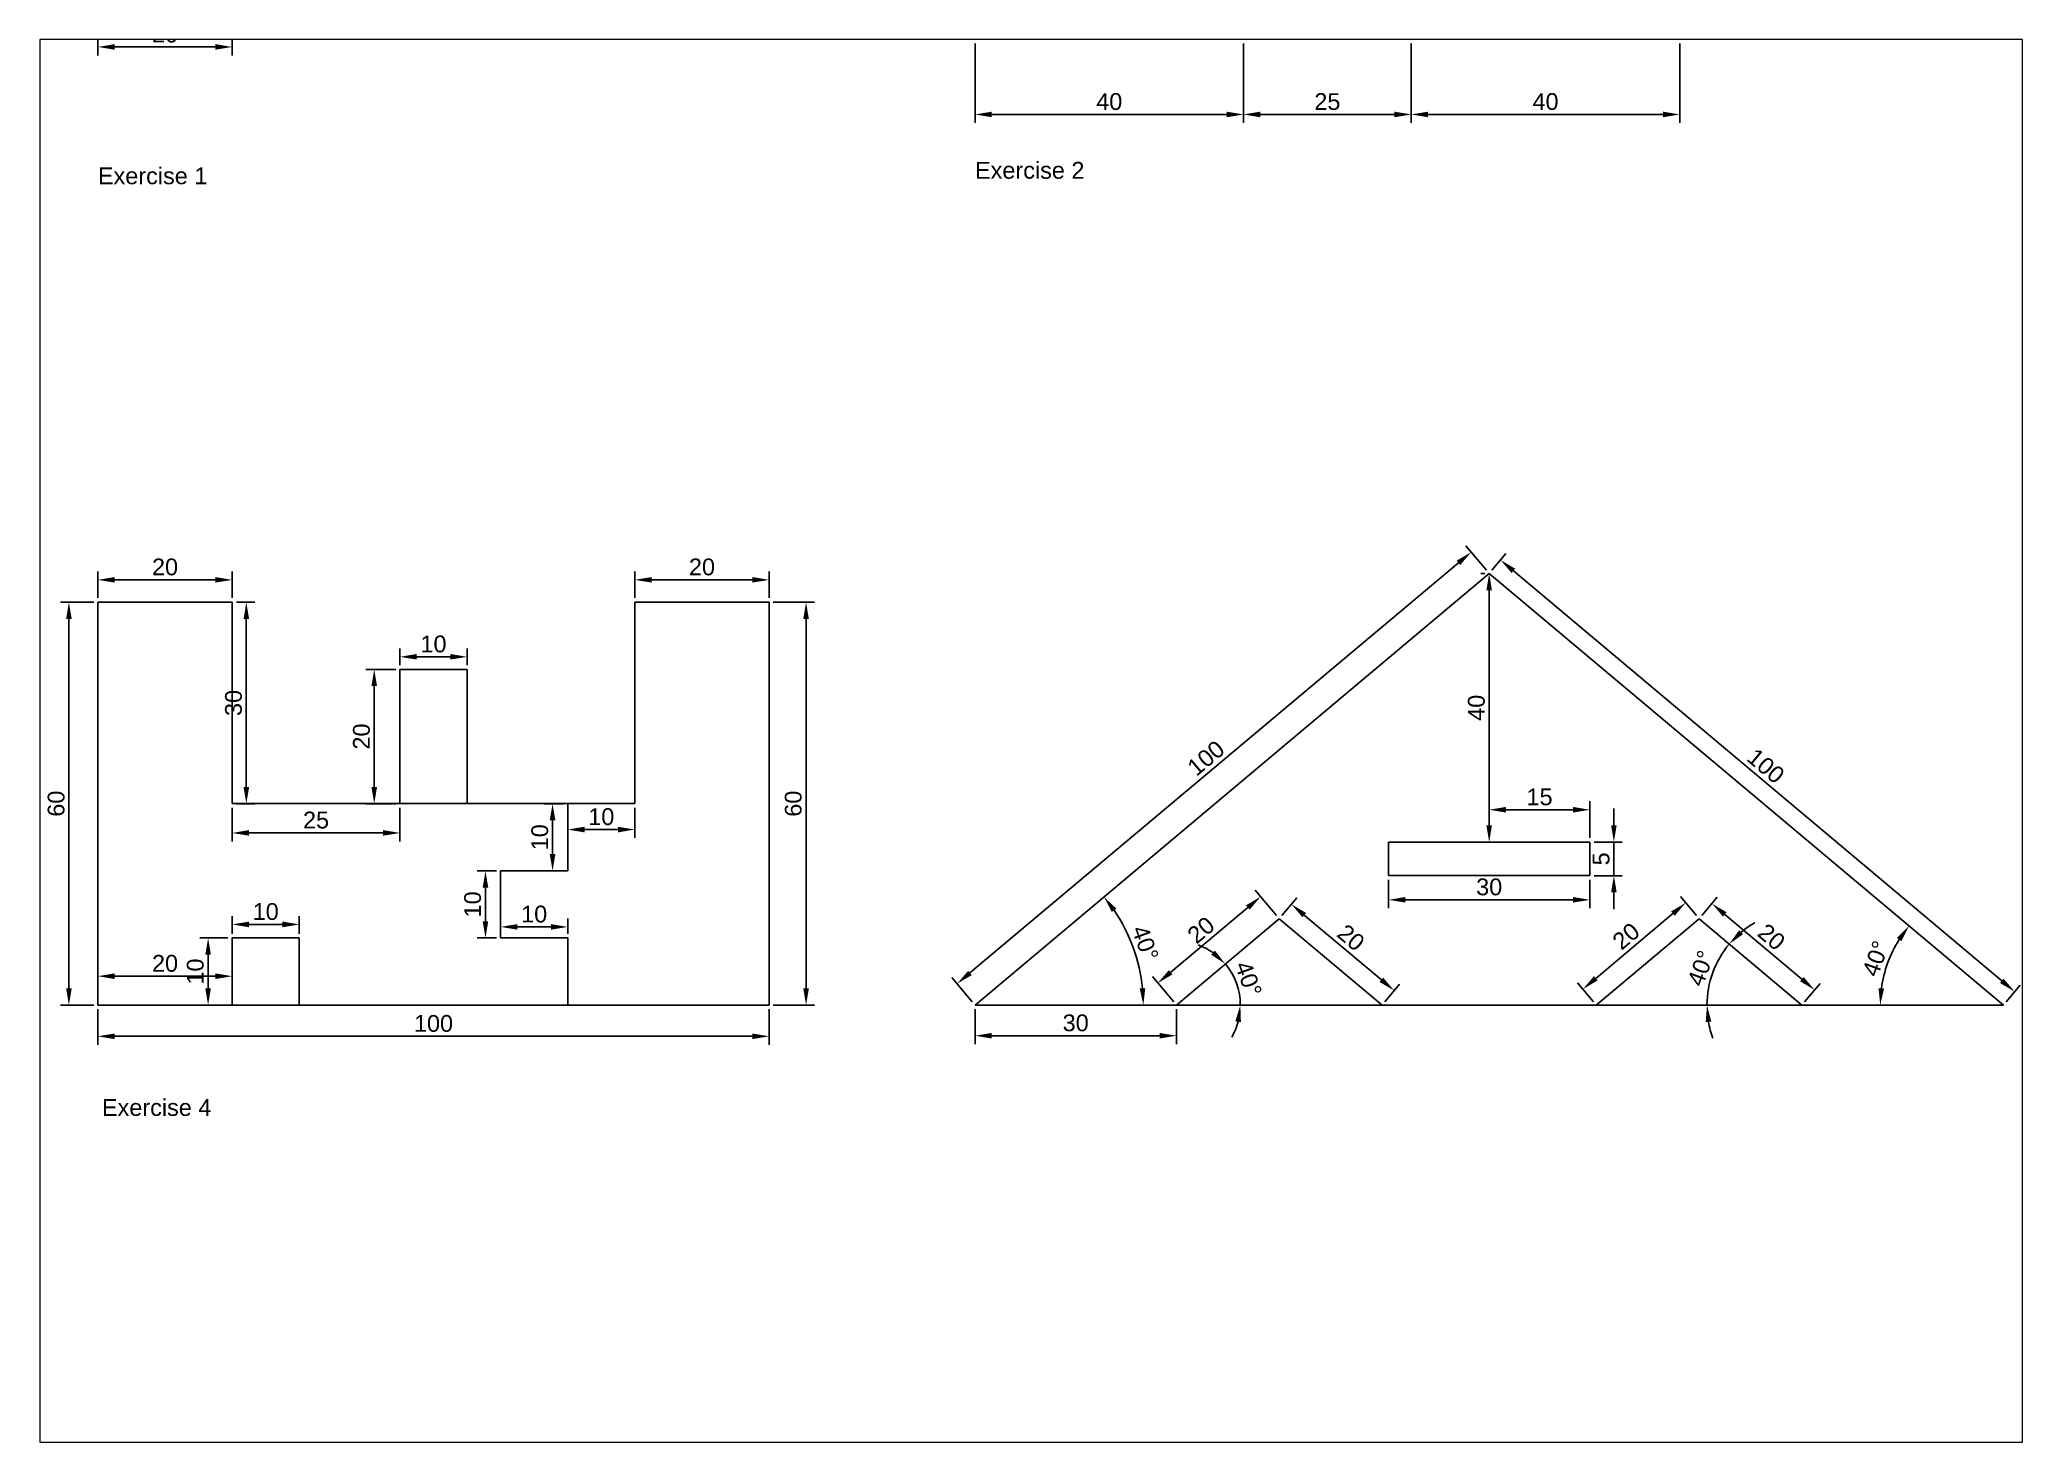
# Paper-space layout 'Layout3' of a CAD drawing. Header units: millimetres. Extents: x 30 to 267, y 21 to 189.
# The model-space entities are those that its viewports show. They can reach past a viewport. Long polylines and large blocks are cut down to what shows.
import ezdxf

# ---------------------------------------------------------------- set-up
doc = ezdxf.new("R2010")
doc.units = ezdxf.units.MM
doc.styles.get("Standard").update_dxf_attribs({"font": 'arial.ttf'})
doc.dimstyles.new('ISO-25', dxfattribs={"dimtxt": 2.5, "dimasz": 2.5, "dimexe": 1.25, "dimexo": 0.625, "dimtad": 1, "dimtxsty": 'Standard', "dimcen": 2.5, "dimadec": 0, "dimazin": 0, "dimtfac": 1, "dimtmove": 0, "dimatfit": 3, "dimfxl": 1, "dimarcsym": 0})

# ---------------------------------------------------------------- blocks, each defined once
blk = doc.blocks.new('*D90')
at = {"color": 0, "lineweight": -2, "transparency": 16777216}
for p, q in [((2616.79, 2034.17), (2616.79, 2022.59)), ((2636.79, 2034.17), (2636.79, 2022.59)), ((2619.29, 2023.84), (2634.29, 2023.84))]:
    blk.add_line(p, q, dxfattribs=at)
at = {"color": 0, "transparency": 16777216}
for points in [[(2619.29, 2024.26), (2619.29, 2023.43), (2616.79, 2023.84)], [(2634.29, 2024.26), (2634.29, 2023.43), (2636.79, 2023.84)]]:
    blk.add_solid(points, dxfattribs=at)
at = {"layer": 'Defpoints', "color": 0, "transparency": 16777216}
for p in [(2616.79, 2034.79), (2636.79, 2034.79), (2636.79, 2023.84)]:
    blk.add_point(p, dxfattribs=at)
at = {"color": 0, "transparency": 16777216, "insert": (2626.79, 2025.74), "char_height": 2.5, "attachment_point": 5}
blk.add_mtext('20', dxfattribs=at)
blk = doc.blocks.new('*D94')
at = {"color": 0, "lineweight": -2, "transparency": 16777216}
for p, q in [((2786.85, 2049.98), (2781.86, 2049.98)), ((2783.11, 2047.48), (2783.11, 2027.48)), ((2786.85, 2024.98), (2781.86, 2024.98))]:
    blk.add_line(p, q, dxfattribs=at)
at = {"color": 0, "transparency": 16777216}
for points in [[(2782.69, 2047.48), (2783.53, 2047.48), (2783.11, 2049.98)], [(2782.69, 2027.48), (2783.53, 2027.48), (2783.11, 2024.98)]]:
    blk.add_solid(points, dxfattribs=at)
at = {"layer": 'Defpoints', "color": 0, "transparency": 16777216}
for p in [(2787.47, 2049.98), (2783.11, 2024.98), (2787.47, 2024.98)]:
    blk.add_point(p, dxfattribs=at)
at = {"color": 0, "transparency": 16777216, "insert": (2781.21, 2037.48), "char_height": 2.5, "attachment_point": 5, "rotation": 90}
blk.add_mtext('25', dxfattribs=at)
blk = doc.blocks.new('*D95')
at = {"color": 0, "lineweight": -2, "transparency": 16777216}
for p, q in [((2747.47, 2024.35), (2747.47, 2012.54)), ((2787.47, 2024.35), (2787.47, 2012.54)), ((2784.97, 2013.79), (2749.97, 2013.79))]:
    blk.add_line(p, q, dxfattribs=at)
at = {"color": 0, "transparency": 16777216}
for points in [[(2749.97, 2014.2), (2749.97, 2013.37), (2747.47, 2013.79)], [(2784.97, 2014.2), (2784.97, 2013.37), (2787.47, 2013.79)]]:
    blk.add_solid(points, dxfattribs=at)
at = {"layer": 'Defpoints', "color": 0, "transparency": 16777216}
for p in [(2747.47, 2024.98), (2787.47, 2024.98), (2747.47, 2013.79)]:
    blk.add_point(p, dxfattribs=at)
at = {"color": 0, "transparency": 16777216, "insert": (2767.47, 2015.69), "char_height": 2.5, "attachment_point": 5}
blk.add_mtext('40', dxfattribs=at)
blk = doc.blocks.new('*D96')
at = {"color": 0, "lineweight": -2, "transparency": 16777216}
for p, q in [((2811.85, 2084.98), (2803.82, 2084.98)), ((2805.07, 2027.48), (2805.07, 2082.48)), ((2811.85, 2024.98), (2803.82, 2024.98))]:
    blk.add_line(p, q, dxfattribs=at)
at = {"color": 0, "transparency": 16777216}
for points in [[(2804.65, 2082.48), (2805.48, 2082.48), (2805.07, 2084.98)], [(2804.65, 2027.48), (2805.48, 2027.48), (2805.07, 2024.98)]]:
    blk.add_solid(points, dxfattribs=at)
at = {"layer": 'Defpoints', "color": 0, "transparency": 16777216}
for p in [(2805.07, 2084.98), (2812.47, 2084.98), (2812.47, 2024.98)]:
    blk.add_point(p, dxfattribs=at)
at = {"color": 0, "transparency": 16777216, "insert": (2803.16, 2054.98), "char_height": 2.5, "attachment_point": 5, "rotation": 90}
blk.add_mtext('60', dxfattribs=at)
blk = doc.blocks.new('*D97')
at = {"color": 0, "lineweight": -2, "transparency": 16777216}
for p, q in [((2812.47, 2024.35), (2812.47, 2012.54)), ((2852.47, 2024.35), (2852.47, 2012.54)), ((2814.97, 2013.79), (2849.97, 2013.79))]:
    blk.add_line(p, q, dxfattribs=at)
at = {"color": 0, "transparency": 16777216}
for points in [[(2814.97, 2014.2), (2814.97, 2013.37), (2812.47, 2013.79)], [(2849.97, 2014.2), (2849.97, 2013.37), (2852.47, 2013.79)]]:
    blk.add_solid(points, dxfattribs=at)
at = {"layer": 'Defpoints', "color": 0, "transparency": 16777216}
for p in [(2812.47, 2024.98), (2852.47, 2024.98), (2852.47, 2013.79)]:
    blk.add_point(p, dxfattribs=at)
at = {"color": 0, "transparency": 16777216, "insert": (2832.47, 2015.69), "char_height": 2.5, "attachment_point": 5}
blk.add_mtext('40', dxfattribs=at)
blk = doc.blocks.new('*D98')
at = {"color": 0, "lineweight": -2, "transparency": 16777216}
for p, q in [((2787.47, 2024.35), (2787.47, 2012.54)), ((2812.47, 2024.35), (2812.47, 2012.54)), ((2789.97, 2013.79), (2809.97, 2013.79))]:
    blk.add_line(p, q, dxfattribs=at)
at = {"color": 0, "transparency": 16777216}
for points in [[(2789.97, 2014.2), (2789.97, 2013.37), (2787.47, 2013.79)], [(2809.97, 2014.2), (2809.97, 2013.37), (2812.47, 2013.79)]]:
    blk.add_solid(points, dxfattribs=at)
at = {"layer": 'Defpoints', "color": 0, "transparency": 16777216}
for p in [(2787.47, 2024.98), (2812.47, 2024.98), (2812.47, 2013.79)]:
    blk.add_point(p, dxfattribs=at)
at = {"color": 0, "transparency": 16777216, "insert": (2799.97, 2015.69), "char_height": 2.5, "attachment_point": 5}
blk.add_mtext('25', dxfattribs=at)
blk = doc.blocks.new('*D71')
at = {"color": 0, "lineweight": -2, "transparency": 16777216}
for p, q in [((2853.1, 2104.98), (2859.55, 2104.98)), ((2858.3, 2027.48), (2858.3, 2102.48)), ((2853.1, 2024.98), (2859.55, 2024.98))]:
    blk.add_line(p, q, dxfattribs=at)
at = {"color": 0, "transparency": 16777216}
for points in [[(2857.88, 2102.48), (2858.72, 2102.48), (2858.3, 2104.98)], [(2857.88, 2027.48), (2858.72, 2027.48), (2858.3, 2024.98)]]:
    blk.add_solid(points, dxfattribs=at)
at = {"layer": 'Defpoints', "color": 0, "transparency": 16777216}
for p in [(2852.47, 2104.98), (2858.3, 2104.98), (2852.47, 2024.98)]:
    blk.add_point(p, dxfattribs=at)
at = {"color": 0, "transparency": 16777216, "insert": (2856.4, 2064.98), "char_height": 2.5, "attachment_point": 5, "rotation": 90}
blk.add_mtext('80', dxfattribs=at)
blk = doc.blocks.new('*D99')
at = {"color": 0, "lineweight": -2, "transparency": 16777216}
for p, q in [((2616.79, 1941.78), (2616.79, 1945.73)), ((2619.29, 1944.48), (2634.29, 1944.48)), ((2636.79, 1941.78), (2636.79, 1945.73))]:
    blk.add_line(p, q, dxfattribs=at)
at = {"color": 0, "transparency": 16777216}
for points in [[(2619.29, 1944.9), (2619.29, 1944.07), (2616.79, 1944.48)], [(2634.29, 1944.9), (2634.29, 1944.07), (2636.79, 1944.48)]]:
    blk.add_solid(points, dxfattribs=at)
at = {"layer": 'Defpoints', "color": 0, "transparency": 16777216}
for p in [(2636.79, 1944.48), (2616.79, 1941.15), (2636.79, 1941.15)]:
    blk.add_point(p, dxfattribs=at)
at = {"color": 0, "transparency": 16777216, "insert": (2626.79, 1946.39), "char_height": 2.5, "attachment_point": 5}
blk.add_mtext('20', dxfattribs=at)
blk = doc.blocks.new('*D100')
at = {"color": 0, "lineweight": -2, "transparency": 16777216}
for p, q in [((2616.17, 1941.15), (2611.22, 1941.15)), ((2612.47, 1883.65), (2612.47, 1938.65)), ((2616.17, 1881.15), (2611.22, 1881.15))]:
    blk.add_line(p, q, dxfattribs=at)
at = {"color": 0, "transparency": 16777216}
for points in [[(2612.05, 1938.65), (2612.89, 1938.65), (2612.47, 1941.15)], [(2612.05, 1883.65), (2612.89, 1883.65), (2612.47, 1881.15)]]:
    blk.add_solid(points, dxfattribs=at)
at = {"layer": 'Defpoints', "color": 0, "transparency": 16777216}
for p in [(2612.47, 1941.15), (2616.79, 1941.15), (2616.79, 1881.15)]:
    blk.add_point(p, dxfattribs=at)
at = {"color": 0, "transparency": 16777216, "insert": (2610.57, 1911.15), "char_height": 2.5, "attachment_point": 5, "rotation": 90}
blk.add_mtext('60', dxfattribs=at)
blk = doc.blocks.new('*D101')
at = {"color": 0, "lineweight": -2, "transparency": 16777216}
for p, q in [((2637.42, 1941.15), (2640.15, 1941.15)), ((2638.9, 1938.65), (2638.9, 1913.65)), ((2637.42, 1911.15), (2640.15, 1911.15))]:
    blk.add_line(p, q, dxfattribs=at)
at = {"color": 0, "transparency": 16777216}
for points in [[(2638.49, 1938.65), (2639.32, 1938.65), (2638.9, 1941.15)], [(2638.49, 1913.65), (2639.32, 1913.65), (2638.9, 1911.15)]]:
    blk.add_solid(points, dxfattribs=at)
at = {"layer": 'Defpoints', "color": 0, "transparency": 16777216}
for p in [(2636.79, 1941.15), (2636.79, 1911.15), (2638.9, 1911.15)]:
    blk.add_point(p, dxfattribs=at)
at = {"color": 0, "transparency": 16777216, "insert": (2637, 1926.15), "char_height": 2.5, "attachment_point": 5, "rotation": 90}
blk.add_mtext('30', dxfattribs=at)
blk = doc.blocks.new('*D102')
at = {"color": 0, "lineweight": -2, "transparency": 16777216}
for p, q in [((2616.79, 1880.53), (2616.79, 1875.26)), ((2716.79, 1880.53), (2716.79, 1875.26)), ((2619.29, 1876.51), (2714.29, 1876.51))]:
    blk.add_line(p, q, dxfattribs=at)
at = {"color": 0, "transparency": 16777216}
for points in [[(2619.29, 1876.93), (2619.29, 1876.09), (2616.79, 1876.51)], [(2714.29, 1876.93), (2714.29, 1876.09), (2716.79, 1876.51)]]:
    blk.add_solid(points, dxfattribs=at)
at = {"layer": 'Defpoints', "color": 0, "transparency": 16777216}
for p in [(2616.79, 1881.15), (2716.79, 1881.15), (2716.79, 1876.51)]:
    blk.add_point(p, dxfattribs=at)
at = {"color": 0, "transparency": 16777216, "insert": (2666.79, 1878.41), "char_height": 2.5, "attachment_point": 5}
blk.add_mtext('100', dxfattribs=at)
blk = doc.blocks.new('*D103')
at = {"color": 0, "lineweight": -2, "transparency": 16777216}
for p, q in [((2616.79, 1881.78), (2616.79, 1886.71)), ((2619.29, 1885.46), (2634.29, 1885.46)), ((2636.79, 1881.78), (2636.79, 1886.71))]:
    blk.add_line(p, q, dxfattribs=at)
at = {"color": 0, "transparency": 16777216}
for points in [[(2619.29, 1885.88), (2619.29, 1885.04), (2616.79, 1885.46)], [(2634.29, 1885.88), (2634.29, 1885.04), (2636.79, 1885.46)]]:
    blk.add_solid(points, dxfattribs=at)
at = {"layer": 'Defpoints', "color": 0, "transparency": 16777216}
for p in [(2636.79, 1885.46), (2616.79, 1881.15), (2636.79, 1881.15)]:
    blk.add_point(p, dxfattribs=at)
at = {"color": 0, "transparency": 16777216, "insert": (2626.79, 1887.36), "char_height": 2.5, "attachment_point": 5}
blk.add_mtext('20', dxfattribs=at)
blk = doc.blocks.new('*D104')
at = {"color": 0, "lineweight": -2, "transparency": 16777216}
for p, q in [((2636.17, 1891.15), (2631.96, 1891.15)), ((2633.21, 1883.65), (2633.21, 1888.65)), ((2636.17, 1881.15), (2631.96, 1881.15))]:
    blk.add_line(p, q, dxfattribs=at)
at = {"color": 0, "transparency": 16777216}
for points in [[(2632.79, 1888.65), (2633.62, 1888.65), (2633.21, 1891.15)], [(2632.79, 1883.65), (2633.62, 1883.65), (2633.21, 1881.15)]]:
    blk.add_solid(points, dxfattribs=at)
at = {"layer": 'Defpoints', "color": 0, "transparency": 16777216}
for p in [(2633.21, 1891.15), (2636.79, 1891.15), (2636.79, 1881.15)]:
    blk.add_point(p, dxfattribs=at)
at = {"color": 0, "transparency": 16777216, "insert": (2631.31, 1886.15), "char_height": 2.5, "attachment_point": 5, "rotation": 90}
blk.add_mtext('10', dxfattribs=at)
blk = doc.blocks.new('*D105')
at = {"color": 0, "lineweight": -2, "transparency": 16777216}
for p, q in [((2636.79, 1891.78), (2636.79, 1894.42)), ((2646.79, 1891.78), (2646.79, 1894.42)), ((2639.29, 1893.17), (2644.29, 1893.17))]:
    blk.add_line(p, q, dxfattribs=at)
at = {"color": 0, "transparency": 16777216}
for points in [[(2639.29, 1893.59), (2639.29, 1892.75), (2636.79, 1893.17)], [(2644.29, 1893.59), (2644.29, 1892.75), (2646.79, 1893.17)]]:
    blk.add_solid(points, dxfattribs=at)
at = {"layer": 'Defpoints', "color": 0, "transparency": 16777216}
for p in [(2636.79, 1891.15), (2646.79, 1893.17), (2646.79, 1891.15)]:
    blk.add_point(p, dxfattribs=at)
at = {"color": 0, "transparency": 16777216, "insert": (2641.79, 1895.07), "char_height": 2.5, "attachment_point": 5}
blk.add_mtext('10', dxfattribs=at)
blk = doc.blocks.new('*D106')
at = {"color": 0, "lineweight": -2, "transparency": 16777216}
for p, q in [((2686.17, 1911.15), (2683.28, 1911.15)), ((2684.53, 1908.65), (2684.53, 1903.65)), ((2686.17, 1901.15), (2683.28, 1901.15))]:
    blk.add_line(p, q, dxfattribs=at)
at = {"color": 0, "transparency": 16777216}
for points in [[(2684.11, 1908.65), (2684.95, 1908.65), (2684.53, 1911.15)], [(2684.11, 1903.65), (2684.95, 1903.65), (2684.53, 1901.15)]]:
    blk.add_solid(points, dxfattribs=at)
at = {"layer": 'Defpoints', "color": 0, "transparency": 16777216}
for p in [(2686.79, 1911.15), (2684.53, 1901.15), (2686.79, 1901.15)]:
    blk.add_point(p, dxfattribs=at)
at = {"color": 0, "transparency": 16777216, "insert": (2682.63, 1906.15), "char_height": 2.5, "attachment_point": 5, "rotation": 90}
blk.add_mtext('10', dxfattribs=at)
blk = doc.blocks.new('*D107')
at = {"color": 0, "lineweight": -2, "transparency": 16777216}
for p, q in [((2676.17, 1901.15), (2673.28, 1901.15)), ((2674.53, 1898.65), (2674.53, 1893.65)), ((2676.17, 1891.15), (2673.28, 1891.15))]:
    blk.add_line(p, q, dxfattribs=at)
at = {"color": 0, "transparency": 16777216}
for points in [[(2674.12, 1898.65), (2674.95, 1898.65), (2674.53, 1901.15)], [(2674.12, 1893.65), (2674.95, 1893.65), (2674.53, 1891.15)]]:
    blk.add_solid(points, dxfattribs=at)
at = {"layer": 'Defpoints', "color": 0, "transparency": 16777216}
for p in [(2676.79, 1901.15), (2674.53, 1891.15), (2676.79, 1891.15)]:
    blk.add_point(p, dxfattribs=at)
at = {"color": 0, "transparency": 16777216, "insert": (2672.63, 1896.15), "char_height": 2.5, "attachment_point": 5, "rotation": 90}
blk.add_mtext('10', dxfattribs=at)
blk = doc.blocks.new('*D109')
at = {"color": 0, "lineweight": -2, "transparency": 16777216}
for p, q in [((2686.79, 1910.53), (2686.79, 1906.05)), ((2696.79, 1910.53), (2696.79, 1906.05)), ((2694.29, 1907.3), (2689.29, 1907.3))]:
    blk.add_line(p, q, dxfattribs=at)
at = {"color": 0, "transparency": 16777216}
for points in [[(2689.29, 1907.71), (2689.29, 1906.88), (2686.79, 1907.3)], [(2694.29, 1907.71), (2694.29, 1906.88), (2696.79, 1907.3)]]:
    blk.add_solid(points, dxfattribs=at)
at = {"layer": 'Defpoints', "color": 0, "transparency": 16777216}
for p in [(2686.79, 1911.15), (2696.79, 1911.15), (2686.79, 1907.3)]:
    blk.add_point(p, dxfattribs=at)
at = {"color": 0, "transparency": 16777216, "insert": (2691.79, 1909.2), "char_height": 2.5, "attachment_point": 5}
blk.add_mtext('10', dxfattribs=at)
blk = doc.blocks.new('*D110')
at = {"color": 0, "lineweight": -2, "transparency": 16777216}
for p, q in [((2676.79, 1891.78), (2676.79, 1894.05)), ((2686.79, 1891.78), (2686.79, 1894.05)), ((2679.29, 1892.8), (2684.29, 1892.8))]:
    blk.add_line(p, q, dxfattribs=at)
at = {"color": 0, "transparency": 16777216}
for points in [[(2679.29, 1893.22), (2679.29, 1892.39), (2676.79, 1892.8)], [(2684.29, 1893.22), (2684.29, 1892.39), (2686.79, 1892.8)]]:
    blk.add_solid(points, dxfattribs=at)
at = {"layer": 'Defpoints', "color": 0, "transparency": 16777216}
for p in [(2676.79, 1891.15), (2686.79, 1892.8), (2686.79, 1891.15)]:
    blk.add_point(p, dxfattribs=at)
at = {"color": 0, "transparency": 16777216, "insert": (2681.79, 1894.7), "char_height": 2.5, "attachment_point": 5}
blk.add_mtext('10', dxfattribs=at)
blk = doc.blocks.new('*D111')
at = {"color": 0, "lineweight": -2, "transparency": 16777216}
for p, q in [((2717.42, 1941.15), (2723.55, 1941.15)), ((2722.3, 1883.65), (2722.3, 1938.65)), ((2717.42, 1881.15), (2723.55, 1881.15))]:
    blk.add_line(p, q, dxfattribs=at)
at = {"color": 0, "transparency": 16777216}
for points in [[(2721.88, 1938.65), (2722.72, 1938.65), (2722.3, 1941.15)], [(2721.88, 1883.65), (2722.72, 1883.65), (2722.3, 1881.15)]]:
    blk.add_solid(points, dxfattribs=at)
at = {"layer": 'Defpoints', "color": 0, "transparency": 16777216}
for p in [(2716.79, 1941.15), (2722.3, 1941.15), (2716.79, 1881.15)]:
    blk.add_point(p, dxfattribs=at)
at = {"color": 0, "transparency": 16777216, "insert": (2720.4, 1911.15), "char_height": 2.5, "attachment_point": 5, "rotation": 90}
blk.add_mtext('60', dxfattribs=at)
blk = doc.blocks.new('*D112')
at = {"color": 0, "lineweight": -2, "transparency": 16777216}
for p, q in [((2696.79, 1941.78), (2696.79, 1945.73)), ((2714.29, 1944.48), (2699.29, 1944.48)), ((2716.79, 1941.78), (2716.79, 1945.73))]:
    blk.add_line(p, q, dxfattribs=at)
at = {"color": 0, "transparency": 16777216}
for points in [[(2699.29, 1944.9), (2699.29, 1944.07), (2696.79, 1944.48)], [(2714.29, 1944.9), (2714.29, 1944.07), (2716.79, 1944.48)]]:
    blk.add_solid(points, dxfattribs=at)
at = {"layer": 'Defpoints', "color": 0, "transparency": 16777216}
for p in [(2696.79, 1944.48), (2696.79, 1941.15), (2716.79, 1941.15)]:
    blk.add_point(p, dxfattribs=at)
at = {"color": 0, "transparency": 16777216, "insert": (2706.79, 1946.39), "char_height": 2.5, "attachment_point": 5}
blk.add_mtext('20', dxfattribs=at)
blk = doc.blocks.new('*D113')
at = {"color": 0, "lineweight": -2, "transparency": 16777216}
for p, q in [((2636.79, 1910.53), (2636.79, 1905.54)), ((2661.79, 1910.53), (2661.79, 1905.54)), ((2639.29, 1906.79), (2659.29, 1906.79))]:
    blk.add_line(p, q, dxfattribs=at)
at = {"color": 0, "transparency": 16777216}
for points in [[(2639.29, 1907.21), (2639.29, 1906.38), (2636.79, 1906.79)], [(2659.29, 1907.21), (2659.29, 1906.38), (2661.79, 1906.79)]]:
    blk.add_solid(points, dxfattribs=at)
at = {"layer": 'Defpoints', "color": 0, "transparency": 16777216}
for p in [(2636.79, 1911.15), (2661.79, 1911.15), (2661.79, 1906.79)]:
    blk.add_point(p, dxfattribs=at)
at = {"color": 0, "transparency": 16777216, "insert": (2649.29, 1908.7), "char_height": 2.5, "attachment_point": 5}
blk.add_mtext('25', dxfattribs=at)
blk = doc.blocks.new('*D114')
at = {"color": 0, "lineweight": -2, "transparency": 16777216}
for p, q in [((2661.17, 1931.15), (2656.71, 1931.15)), ((2657.96, 1913.65), (2657.96, 1928.65)), ((2661.17, 1911.15), (2656.71, 1911.15))]:
    blk.add_line(p, q, dxfattribs=at)
at = {"color": 0, "transparency": 16777216}
for points in [[(2657.54, 1928.65), (2658.38, 1928.65), (2657.96, 1931.15)], [(2657.54, 1913.65), (2658.38, 1913.65), (2657.96, 1911.15)]]:
    blk.add_solid(points, dxfattribs=at)
at = {"layer": 'Defpoints', "color": 0, "transparency": 16777216}
for p in [(2657.96, 1931.15), (2661.79, 1931.15), (2661.79, 1911.15)]:
    blk.add_point(p, dxfattribs=at)
at = {"color": 0, "transparency": 16777216, "insert": (2656.06, 1921.15), "char_height": 2.5, "attachment_point": 5, "rotation": 90}
blk.add_mtext('20', dxfattribs=at)
blk = doc.blocks.new('*D115')
at = {"color": 0, "lineweight": -2, "transparency": 16777216}
for p, q in [((2661.79, 1931.78), (2661.79, 1934.27)), ((2664.29, 1933.02), (2669.29, 1933.02)), ((2671.79, 1931.78), (2671.79, 1934.27))]:
    blk.add_line(p, q, dxfattribs=at)
at = {"color": 0, "transparency": 16777216}
for points in [[(2664.29, 1933.44), (2664.29, 1932.61), (2661.79, 1933.02)], [(2669.29, 1933.44), (2669.29, 1932.61), (2671.79, 1933.02)]]:
    blk.add_solid(points, dxfattribs=at)
at = {"layer": 'Defpoints', "color": 0, "transparency": 16777216}
for p in [(2671.79, 1933.02), (2661.79, 1931.15), (2671.79, 1931.15)]:
    blk.add_point(p, dxfattribs=at)
at = {"color": 0, "transparency": 16777216, "insert": (2666.79, 1934.92), "char_height": 2.5, "attachment_point": 5}
blk.add_mtext('10', dxfattribs=at)
blk = doc.blocks.new('*D120')
at = {"color": 0, "lineweight": -2, "transparency": 16777216}
for p, q in [((2746.72, 1885.94), (2819.49, 1947.01)), ((2823.68, 1945.91), (2820.6, 1949.57)), ((2747.07, 1881.63), (2744, 1885.29))]:
    blk.add_line(p, q, dxfattribs=at)
at = {"color": 0, "transparency": 16777216}
for points in [[(2819.22, 1947.33), (2819.76, 1946.69), (2821.41, 1948.62)], [(2746.45, 1886.26), (2746.98, 1885.62), (2744.8, 1884.34)]]:
    blk.add_solid(points, dxfattribs=at)
at = {"layer": 'Defpoints', "color": 0, "transparency": 16777216}
for p in [(2821.41, 1948.62), (2824.08, 1945.43), (2747.47, 1881.15)]:
    blk.add_point(p, dxfattribs=at)
at = {"color": 0, "transparency": 16777216, "insert": (2781.88, 1917.93), "char_height": 2.5, "attachment_point": 5, "rotation": 40}
blk.add_mtext('100', dxfattribs=at)
blk = doc.blocks.new('*D121')
at = {"color": 0, "lineweight": -2, "transparency": 16777216}
for p, q in [((2824.48, 1945.91), (2826.57, 1948.4)), ((2827.68, 1945.83), (2900.45, 1884.77)), ((2901.08, 1881.63), (2903.17, 1884.12))]:
    blk.add_line(p, q, dxfattribs=at)
at = {"color": 0, "transparency": 16777216}
for points in [[(2827.94, 1946.15), (2827.41, 1945.51), (2825.76, 1947.44)], [(2900.72, 1885.09), (2900.18, 1884.45), (2902.37, 1883.16)]]:
    blk.add_solid(points, dxfattribs=at)
at = {"layer": 'Defpoints', "color": 0, "transparency": 16777216}
for p in [(2824.08, 1945.43), (2902.37, 1883.16), (2900.68, 1881.15)]:
    blk.add_point(p, dxfattribs=at)
at = {"color": 0, "transparency": 16777216, "insert": (2865.29, 1916.76), "char_height": 2.5, "attachment_point": 5, "rotation": 320}
blk.add_mtext('100', dxfattribs=at)
blk = doc.blocks.new('*D122')
at = {"color": 0, "lineweight": -2, "transparency": 16777216}
for p, q in [((2823.45, 1945.43), (2822.83, 1945.43)), ((2824.08, 1942.93), (2824.08, 1907.93)), ((2823.45, 1905.43), (2822.83, 1905.43))]:
    blk.add_line(p, q, dxfattribs=at)
at = {"color": 0, "transparency": 16777216}
for points in [[(2823.66, 1942.93), (2824.49, 1942.93), (2824.08, 1945.43)], [(2823.66, 1907.93), (2824.49, 1907.93), (2824.08, 1905.43)]]:
    blk.add_solid(points, dxfattribs=at)
at = {"layer": 'Defpoints', "color": 0, "transparency": 16777216}
for p in [(2824.08, 1945.43), (2824.08, 1905.43), (2824.08, 1905.43)]:
    blk.add_point(p, dxfattribs=at)
at = {"color": 0, "transparency": 16777216, "insert": (2822.18, 1925.43), "char_height": 2.5, "attachment_point": 5, "rotation": 90}
blk.add_mtext('40', dxfattribs=at)
blk = doc.blocks.new('*D123')
at = {"color": 0, "lineweight": -2, "transparency": 16777216}
for p, q in [((2824.08, 1906.06), (2824.08, 1911.5)), ((2839.08, 1906.06), (2839.08, 1911.5)), ((2826.58, 1910.25), (2836.58, 1910.25))]:
    blk.add_line(p, q, dxfattribs=at)
at = {"color": 0, "transparency": 16777216}
for points in [[(2826.58, 1910.66), (2826.58, 1909.83), (2824.08, 1910.25)], [(2836.58, 1910.66), (2836.58, 1909.83), (2839.08, 1910.25)]]:
    blk.add_solid(points, dxfattribs=at)
at = {"layer": 'Defpoints', "color": 0, "transparency": 16777216}
for p in [(2839.08, 1910.25), (2824.08, 1905.43), (2839.08, 1905.43)]:
    blk.add_point(p, dxfattribs=at)
at = {"color": 0, "transparency": 16777216, "insert": (2831.58, 1912.15), "char_height": 2.5, "attachment_point": 5}
blk.add_mtext('15', dxfattribs=at)
blk = doc.blocks.new('*D124')
at = {"color": 0, "lineweight": -2, "transparency": 16777216}
for p, q in [((2842.66, 1907.93), (2842.66, 1910.43)), ((2839.7, 1905.43), (2843.91, 1905.43)), ((2842.66, 1905.43), (2842.66, 1900.43)), ((2839.7, 1900.43), (2843.91, 1900.43)), ((2842.66, 1897.93), (2842.66, 1895.43))]:
    blk.add_line(p, q, dxfattribs=at)
at = {"color": 0, "transparency": 16777216}
for points in [[(2842.24, 1907.93), (2843.07, 1907.93), (2842.66, 1905.43)], [(2842.24, 1897.93), (2843.07, 1897.93), (2842.66, 1900.43)]]:
    blk.add_solid(points, dxfattribs=at)
at = {"layer": 'Defpoints', "color": 0, "transparency": 16777216}
for p in [(2839.08, 1905.43), (2839.08, 1900.43), (2842.66, 1900.43)]:
    blk.add_point(p, dxfattribs=at)
at = {"color": 0, "transparency": 16777216, "insert": (2840.76, 1902.93), "char_height": 2.5, "attachment_point": 5, "rotation": 90}
blk.add_mtext('5', dxfattribs=at)
blk = doc.blocks.new('*D125')
at = {"color": 0, "lineweight": -2, "transparency": 16777216}
for p, q in [((2809.08, 1899.81), (2809.08, 1895.58)), ((2839.08, 1899.81), (2839.08, 1895.58)), ((2836.58, 1896.83), (2811.58, 1896.83))]:
    blk.add_line(p, q, dxfattribs=at)
at = {"color": 0, "transparency": 16777216}
for points in [[(2811.58, 1897.25), (2811.58, 1896.42), (2809.08, 1896.83)], [(2836.58, 1897.25), (2836.58, 1896.42), (2839.08, 1896.83)]]:
    blk.add_solid(points, dxfattribs=at)
at = {"layer": 'Defpoints', "color": 0, "transparency": 16777216}
for p in [(2809.08, 1900.43), (2839.08, 1900.43), (2809.08, 1896.83)]:
    blk.add_point(p, dxfattribs=at)
at = {"color": 0, "transparency": 16777216, "insert": (2824.08, 1898.74), "char_height": 2.5, "attachment_point": 5}
blk.add_mtext('30', dxfattribs=at)
blk = doc.blocks.new('*D126')
at = {"color": 0, "lineweight": -2, "transparency": 16777216}
for p, q in [((2747.47, 1880.53), (2747.47, 1875.34)), ((2777.47, 1880.53), (2777.47, 1875.34)), ((2749.97, 1876.59), (2774.97, 1876.59))]:
    blk.add_line(p, q, dxfattribs=at)
at = {"color": 0, "transparency": 16777216}
for points in [[(2749.97, 1877.01), (2749.97, 1876.18), (2747.47, 1876.59)], [(2774.97, 1877.01), (2774.97, 1876.18), (2777.47, 1876.59)]]:
    blk.add_solid(points, dxfattribs=at)
at = {"layer": 'Defpoints', "color": 0, "transparency": 16777216}
for p in [(2747.47, 1881.15), (2777.47, 1881.15), (2777.47, 1876.59)]:
    blk.add_point(p, dxfattribs=at)
at = {"color": 0, "transparency": 16777216, "insert": (2762.47, 1878.5), "char_height": 2.5, "attachment_point": 5}
blk.add_mtext('30', dxfattribs=at)
blk = doc.blocks.new('*D127')
at = {"color": 0, "lineweight": -2, "transparency": 16777216}
for p, q in [((2792.39, 1894.49), (2789.23, 1898.26)), ((2776.63, 1886.05), (2788.12, 1895.69)), ((2777.07, 1881.63), (2773.91, 1885.4))]:
    blk.add_line(p, q, dxfattribs=at)
at = {"color": 0, "transparency": 16777216}
for points in [[(2787.85, 1896.01), (2788.39, 1895.37), (2790.03, 1897.3)], [(2776.36, 1886.37), (2776.9, 1885.73), (2774.71, 1884.44)]]:
    blk.add_solid(points, dxfattribs=at)
at = {"layer": 'Defpoints', "color": 0, "transparency": 16777216}
for p in [(2790.03, 1897.3), (2792.79, 1894.01), (2777.47, 1881.15)]:
    blk.add_point(p, dxfattribs=at)
at = {"color": 0, "transparency": 16777216, "insert": (2781.15, 1892.33), "char_height": 2.5, "attachment_point": 5, "rotation": 40}
blk.add_mtext('20', dxfattribs=at)
blk = doc.blocks.new('*D128')
at = {"color": 0, "lineweight": -2, "transparency": 16777216}
for p, q in [((2854.96, 1894.49), (2852.56, 1897.34)), ((2839.96, 1885.14), (2851.45, 1894.78)), ((2839.64, 1881.63), (2837.24, 1884.49))]:
    blk.add_line(p, q, dxfattribs=at)
at = {"color": 0, "transparency": 16777216}
for points in [[(2851.18, 1895.1), (2851.72, 1894.46), (2853.37, 1896.39)], [(2839.69, 1885.46), (2840.23, 1884.82), (2838.04, 1883.53)]]:
    blk.add_solid(points, dxfattribs=at)
at = {"layer": 'Defpoints', "color": 0, "transparency": 16777216}
for p in [(2853.37, 1896.39), (2855.36, 1894.01), (2840.04, 1881.15)]:
    blk.add_point(p, dxfattribs=at)
at = {"color": 0, "transparency": 16777216, "insert": (2844.48, 1891.42), "char_height": 2.5, "attachment_point": 5, "rotation": 40}
blk.add_mtext('20', dxfattribs=at)
blk = doc.blocks.new('*D129')
at = {"color": 0, "lineweight": -2, "transparency": 16777216}
for p, q in [((2793.2, 1894.49), (2795.41, 1897.13)), ((2796.52, 1894.56), (2808.01, 1884.92)), ((2808.52, 1881.63), (2810.73, 1884.27))]:
    blk.add_line(p, q, dxfattribs=at)
at = {"color": 0, "transparency": 16777216}
for points in [[(2796.79, 1894.88), (2796.25, 1894.24), (2794.61, 1896.17)], [(2808.28, 1885.24), (2807.75, 1884.6), (2809.93, 1883.31)]]:
    blk.add_solid(points, dxfattribs=at)
at = {"layer": 'Defpoints', "color": 0, "transparency": 16777216}
for p in [(2792.79, 1894.01), (2809.93, 1883.31), (2808.11, 1881.15)]:
    blk.add_point(p, dxfattribs=at)
at = {"color": 0, "transparency": 16777216, "insert": (2803.49, 1891.2), "char_height": 2.5, "attachment_point": 5, "rotation": 320}
blk.add_mtext('20', dxfattribs=at)
blk = doc.blocks.new('*D130')
at = {"color": 0, "lineweight": -2, "transparency": 16777216}
for p, q in [((2855.76, 1894.49), (2858.06, 1897.23)), ((2859.17, 1894.66), (2870.66, 1885.02)), ((2871.08, 1881.63), (2873.38, 1884.37))]:
    blk.add_line(p, q, dxfattribs=at)
at = {"color": 0, "transparency": 16777216}
for points in [[(2859.44, 1894.98), (2858.91, 1894.34), (2857.26, 1896.27)], [(2870.93, 1885.34), (2870.4, 1884.7), (2872.58, 1883.41)]]:
    blk.add_solid(points, dxfattribs=at)
at = {"layer": 'Defpoints', "color": 0, "transparency": 16777216}
for p in [(2855.36, 1894.01), (2872.58, 1883.41), (2870.68, 1881.15)]:
    blk.add_point(p, dxfattribs=at)
at = {"color": 0, "transparency": 16777216, "insert": (2866.14, 1891.3), "char_height": 2.5, "attachment_point": 5, "rotation": 320}
blk.add_mtext('20', dxfattribs=at)
blk = doc.blocks.new('*D131')
at = {"color": 0, "lineweight": -2, "transparency": 16777216}
for start, end in [(55.0745, 70.149), (0, 40), (329.851, 344.9255)]:
    blk.add_arc((2777.47, 1881.15), 9.53, start, end, dxfattribs=at)
at = {"color": 0, "transparency": 16777216}
for points in [[(2783.21, 1889.27), (2782.65, 1888.66), (2784.77, 1887.28)], [(2786.26, 1878.73), (2787.09, 1878.62), (2787, 1881.15)]]:
    blk.add_solid(points, dxfattribs=at)
at = {"layer": 'Defpoints', "color": 0, "transparency": 16777216}
for p in [(2792.79, 1894.01), (2786.75, 1883.35), (2747.47, 1881.15), (2777.47, 1881.15), (2900.68, 1881.15)]:
    blk.add_point(p, dxfattribs=at)
at = {"color": 0, "transparency": 16777216, "insert": (2788.21, 1885.06), "char_height": 2.5, "attachment_point": 5, "rotation": 290}
blk.add_mtext('40°', dxfattribs=at)
blk = doc.blocks.new('*D132')
at = {"color": 0, "lineweight": -2, "transparency": 16777216}
blk.add_arc((2747.47, 1881.15), 25.08, 5.7141, 34.2859, dxfattribs=at)
at = {"color": 0, "transparency": 16777216}
for points in [[(2767.86, 1895.03), (2768.53, 1895.53), (2766.68, 1897.27)], [(2772.84, 1883.67), (2772.01, 1883.63), (2772.55, 1881.15)]]:
    blk.add_solid(points, dxfattribs=at)
at = {"layer": 'Defpoints', "color": 0, "transparency": 16777216}
for p in [(2824.08, 1945.43), (2771.87, 1886.94), (2747.47, 1881.15), (2747.47, 1881.15), (2900.68, 1881.15)]:
    blk.add_point(p, dxfattribs=at)
at = {"color": 0, "transparency": 16777216, "insert": (2772.83, 1890.38), "char_height": 2.5, "attachment_point": 5, "rotation": 290}
blk.add_mtext('40°', dxfattribs=at)
blk = doc.blocks.new('*D133')
at = {"color": 0, "lineweight": -2, "transparency": 16777216}
blk.add_arc((2900.68, 1881.15), 18.34, 147.8148, 172.1852, dxfattribs=at)
at = {"color": 0, "transparency": 16777216}
for points in [[(2884.82, 1891.17), (2885.49, 1890.68), (2886.63, 1892.94)], [(2882.92, 1883.62), (2882.09, 1883.68), (2882.34, 1881.15)]]:
    blk.add_solid(points, dxfattribs=at)
at = {"layer": 'Defpoints', "color": 0, "transparency": 16777216}
for p in [(2824.08, 1945.43), (2884.29, 1889.39), (2747.47, 1881.15), (2900.68, 1881.15), (2900.68, 1881.15)]:
    blk.add_point(p, dxfattribs=at)
at = {"color": 0, "transparency": 16777216, "insert": (2881.66, 1888.08), "char_height": 2.5, "attachment_point": 5, "rotation": 70}
blk.add_mtext('40°', dxfattribs=at)
blk = doc.blocks.new('*D134')
at = {"color": 0, "lineweight": -2, "transparency": 16777216}
for start, end in [(119.7243, 129.8622), (140, 180), (190.1378, 200.2757)]:
    blk.add_arc((2870.68, 1881.15), 14.15, start, end, dxfattribs=at)
at = {"color": 0, "transparency": 16777216}
for points in [[(2861.91, 1891.72), (2861.32, 1892.31), (2859.84, 1890.25)], [(2856.34, 1878.63), (2857.17, 1878.7), (2856.53, 1881.15)]]:
    blk.add_solid(points, dxfattribs=at)
at = {"layer": 'Defpoints', "color": 0, "transparency": 16777216}
for p in [(2855.36, 1894.01), (2858.04, 1887.5), (2747.47, 1881.15), (2870.68, 1881.15), (2900.68, 1881.15)]:
    blk.add_point(p, dxfattribs=at)
at = {"color": 0, "transparency": 16777216, "insert": (2855.6, 1886.64), "char_height": 2.5, "attachment_point": 5, "rotation": 70}
blk.add_mtext('40°', dxfattribs=at)

msp = doc.modelspace()

# ---------------------------------------------------------------- linework, layer by layer
for p, q in [((2852.473, 2024.976), (2852.473, 2104.976)), ((2812.473, 2024.976), (2812.473, 2084.976)), ((2747.473, 2024.976), (2747.473, 2064.976)), ((2787.473, 2049.976), (2787.473, 2024.976)), ((2787.473, 2024.976), (2747.473, 2024.976)), ((2787.473, 2024.976), (2812.473, 2024.976)), ((2812.473, 2024.976), (2852.473, 2024.976)), ((2747.473, 1881.153), (2824.077, 1945.432)), ((2824.077, 1945.432), (2900.682, 1881.153)), ((2616.791, 1881.153), (2616.791, 1941.153)), ((2616.791, 1941.153), (2636.791, 1941.153)), ((2636.791, 1941.153), (2636.791, 1911.153)), ((2716.791, 1941.153), (2696.791, 1941.153)), ((2696.791, 1941.153), (2696.791, 1911.153)), ((2716.791, 1881.153), (2716.791, 1941.153)), ((2661.791, 1911.153), (2661.791, 1931.153)), ((2661.791, 1931.153), (2671.791, 1931.153)), ((2671.791, 1931.153), (2671.791, 1911.153)), ((2696.791, 1911.153), (2636.791, 1911.153)), ((2686.791, 1911.153), (2686.791, 1901.153)), ((2809.077, 1900.432), (2809.077, 1905.432)), ((2809.077, 1905.432), (2839.077, 1905.432)), ((2839.077, 1905.432), (2839.077, 1900.432)), ((2686.791, 1901.153), (2676.791, 1901.153)), ((2676.791, 1901.153), (2676.791, 1891.153)), ((2839.077, 1900.432), (2809.077, 1900.432)), ((2777.473, 1881.153), (2792.794, 1894.009)), ((2792.794, 1894.009), (2808.115, 1881.153)), ((2840.04, 1881.153), (2855.361, 1894.009)), ((2855.361, 1894.009), (2870.682, 1881.153)), ((2636.791, 1881.153), (2636.791, 1891.153)), ((2636.791, 1891.153), (2646.791, 1891.153)), ((2646.791, 1891.153), (2646.791, 1881.153)), ((2676.791, 1891.153), (2686.791, 1891.153)), ((2686.791, 1891.153), (2686.791, 1881.153)), ((2616.791, 1881.153), (2716.791, 1881.153)), ((2900.682, 1881.153), (2747.473, 1881.153))]:
    msp.add_line(p, q)

# ---------------------------------------------------------------- texts
at = {"char_height": 2.5, "attachment_point": 1}
for s, insert in [('Exercise 1', (2616.791, 2005.894)), ('Exercise 2', (2747.473, 2006.721)), ('Exercise 4', (2617.394, 1867.156))]:
    msp.add_mtext_dynamic_manual_height_columns(s, width=20.35795, gutter_width=12.5, heights=[0], dxfattribs=dict(at, insert=insert))

# ---------------------------------------------------------------- dimensions: what is measured, and where the dimension line sits
for base, p1, p2, picture, middle in [((2858.301, 2104.976), (2852.473, 2024.976), (2852.473, 2104.976), '*D71', (2856.4, 2064.976)), ((2805.066, 2084.976), (2812.473, 2024.976), (2812.473, 2084.976), '*D96', (2803.165, 2054.976)), ((2783.111, 2024.976), (2787.473, 2049.976), (2787.473, 2024.976), '*D94', (2781.209, 2037.476)), ((2824.077, 1905.432), (2824.077, 1945.432), (2824.077, 1905.432), '*D122', (2822.176, 1925.432)), ((2612.471, 1941.153), (2616.791, 1881.153), (2616.791, 1941.153), '*D100', (2610.569, 1911.153)), ((2638.902, 1911.153), (2636.791, 1941.153), (2636.791, 1911.153), '*D101', (2637, 1926.153)), ((2722.299, 1941.153), (2716.791, 1881.153), (2716.791, 1941.153), '*D111', (2720.398, 1911.153)), ((2657.961, 1931.153), (2661.791, 1911.153), (2661.791, 1931.153), '*D114', (2656.06, 1921.153)), ((2684.529, 1901.153), (2686.791, 1911.153), (2686.791, 1901.153), '*D106', (2682.628, 1906.153)), ((2842.657, 1900.432), (2839.077, 1905.432), (2839.077, 1900.432), '*D124', (2840.761, 1902.932)), ((2674.534, 1891.153), (2676.791, 1901.153), (2676.791, 1891.153), '*D107', (2672.632, 1896.153)), ((2633.208, 1891.153), (2636.791, 1881.153), (2636.791, 1891.153), '*D104', (2631.307, 1886.153))]:
    dim = msp.add_linear_dim(base=base, p1=p1, p2=p2, angle=90, dimstyle='ISO-25')
    dim.commit()
    dim.dimension.update_dxf_attribs({"geometry": picture, "text_midpoint": middle})
for base, p1, p2, picture, middle in [((2636.791, 2023.842), (2616.791, 2034.791), (2636.791, 2034.791), '*D90', (2626.791, 2025.744)), ((2747.473, 2013.787), (2787.473, 2024.976), (2747.473, 2024.976), '*D95', (2767.473, 2015.689)), ((2812.473, 2013.787), (2787.473, 2024.976), (2812.473, 2024.976), '*D98', (2799.973, 2015.689)), ((2852.473, 2013.787), (2812.473, 2024.976), (2852.473, 2024.976), '*D97', (2832.473, 2015.689)), ((2636.791, 1944.484), (2616.791, 1941.153), (2636.791, 1941.153), '*D99', (2626.791, 1946.385)), ((2696.791, 1944.484), (2716.791, 1941.153), (2696.791, 1941.153), '*D112', (2706.791, 1946.385)), ((2671.791, 1933.022), (2661.791, 1931.153), (2671.791, 1931.153), '*D115', (2666.791, 1934.923)), ((2839.077, 1910.246), (2824.077, 1905.432), (2839.077, 1905.432), '*D123', (2831.577, 1912.147)), ((2809.077, 1896.834), (2839.077, 1900.432), (2809.077, 1900.432), '*D125', (2824.077, 1898.737)), ((2646.791, 1893.171), (2636.791, 1891.153), (2646.791, 1891.153), '*D105', (2641.791, 1895.073)), ((2686.791, 1892.802), (2676.791, 1891.153), (2686.791, 1891.153), '*D110', (2681.791, 1894.703)), ((2636.791, 1885.461), (2616.791, 1881.153), (2636.791, 1881.153), '*D103', (2626.791, 1887.363)), ((2716.791, 1876.51), (2616.791, 1881.153), (2716.791, 1881.153), '*D102', (2666.791, 1878.412)), ((2777.473, 1876.594), (2747.473, 1881.153), (2777.473, 1881.153), '*D126', (2762.473, 1878.496))]:
    dim = msp.add_linear_dim(base=base, p1=p1, p2=p2, dimstyle='ISO-25')
    dim.commit()
    dim.dimension.update_dxf_attribs({"geometry": picture, "text_midpoint": middle})
for p1, p2, distance, picture, middle in [((2747.473, 1881.153), (2824.077, 1945.432), 4.156, '*D120', (2781.882, 1917.932)), ((2824.077, 1945.432), (2900.682, 1881.153), 2.621, '*D121', (2865.286, 1916.756)), ((2777.473, 1881.153), (2792.794, 1894.009), 4.294, '*D127', (2781.151, 1892.327)), ((2792.794, 1894.009), (2808.115, 1881.153), 2.821, '*D129', (2803.49, 1891.199)), ((2840.04, 1881.153), (2855.361, 1894.009), 3.104, '*D128', (2844.483, 1891.415)), ((2855.361, 1894.009), (2870.682, 1881.153), 2.952, '*D130', (2866.141, 1891.299))]:
    dim = msp.add_aligned_dim(p1=p1, p2=p2, distance=distance, dimstyle='ISO-25')
    dim.commit()
    dim.dimension.update_dxf_attribs({"geometry": picture, "text_midpoint": middle})
for base, line1, picture, middle in [((2771.875, 1886.936), ((2747.473, 1881.153), (2824.077, 1945.432)), '*D132', (2772.825, 1890.381)), ((2884.289, 1889.386), ((2824.077, 1945.432), (2900.682, 1881.153)), '*D133', (2881.658, 1888.077)), ((2786.746, 1883.351), ((2777.473, 1881.153), (2792.794, 1894.009)), '*D131', (2788.215, 1885.063)), ((2858.039, 1887.502), ((2855.361, 1894.009), (2870.682, 1881.153)), '*D134', (2855.601, 1886.642))]:
    dim = msp.add_angular_dim_2l(base=base, line1=line1, line2=((2900.682, 1881.153), (2747.473, 1881.153)), dimstyle='ISO-25')
    dim.commit()
    dim.dimension.update_dxf_attribs({"geometry": picture, "text_midpoint": middle})
for base, p1, p2, picture, middle in [((2661.791, 1906.795), (2636.791, 1911.153), (2661.791, 1911.153), '*D113', (2649.291, 1906.795)), ((2686.791, 1907.297), (2696.791, 1911.153), (2686.791, 1911.153), '*D109', (2691.791, 1907.297))]:
    dim = msp.add_linear_dim(base=base, p1=p1, p2=p2, dimstyle='ISO-25')
    dim.commit()
    dim.dimension.update_dxf_attribs({"geometry": picture, "text_midpoint": middle, "dimtype": 160})

psp = doc.layouts.new('Layout3')

# ---------------------------------------------------------------- viewports
at = {"layer": '0', "view_target_point": (2755.818, 1920.487)}
psp.add_viewport(center=(148.51, 105.01), size=(237.61, 168.0125), view_center_point=(0, 0), view_height=208.87966, dxfattribs=at)

doc.saveas('drawing.dxf')
